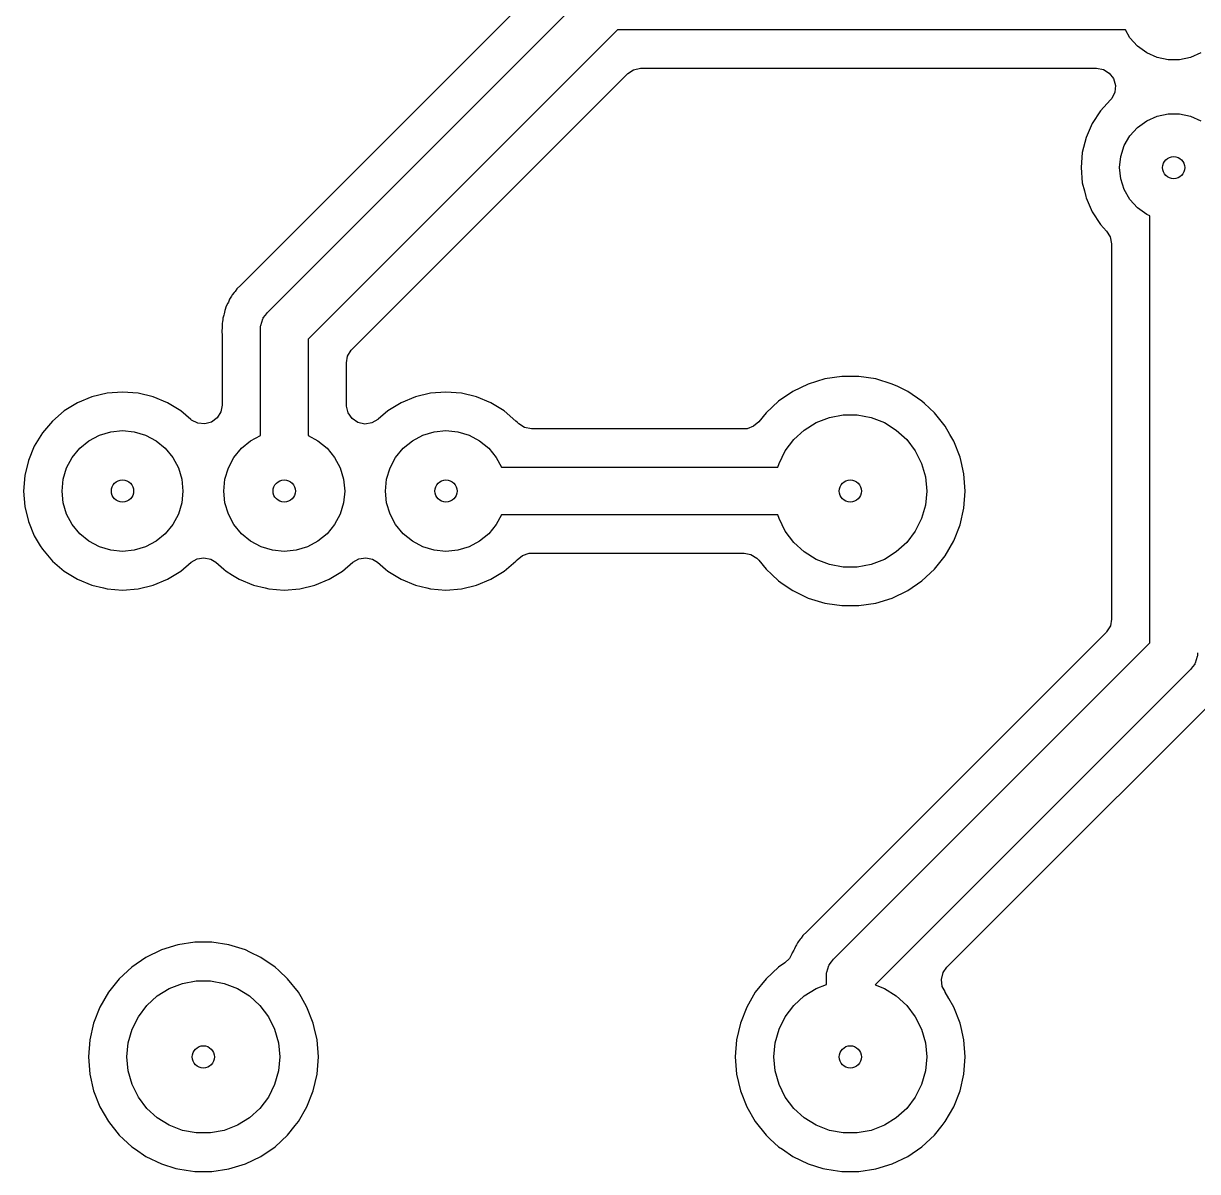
# Model space of a CAD drawing. Extents: x 0.79 to 9.84, y -6.5 to -0.79.
# Drawn here: x 5.826 to 6.552, y -2.808 to -2.098 of the extents above; entities that cross this region are included whole.
import ezdxf

# ---------------------------------------------------------------- set-up
doc = ezdxf.new("R2010")
doc.units = 0
doc.header["$MEASUREMENT"] = 0
doc.layers.add('BLACK', color=7, linetype='CONTINUOUS')

msp = doc.modelspace()

# ---------------------------------------------------------------- linework, layer by layer
at = {"layer": 'BLACK', "linetype": 'CONTINUOUS'}
for p, q in [((6.15799, -2.0625), (5.9607, -2.25979)), ((5.97696, -2.27696), (6.17696, -2.07696)), ((6.19352, -2.10217), (6.00217, -2.29352)), ((6.5075, -2.10217), (6.19352, -2.10217)), ((6.51033, -2.10707), (6.5075, -2.10217)), ((6.51501, -2.11227), (6.51033, -2.10707)), ((6.52067, -2.11638), (6.51501, -2.11227)), ((6.52706, -2.11923), (6.52067, -2.11638)), ((6.5339, -2.12068), (6.52706, -2.11923)), ((6.54774, -2.11923), (6.5409, -2.12068)), ((6.55413, -2.11638), (6.54774, -2.11923)), ((6.19986, -2.12925), (6.20343, -2.12681)), ((6.20343, -2.12681), (6.20764, -2.12582)), ((6.20764, -2.12582), (6.20819, -2.12581)), ((6.20819, -2.12581), (6.48965, -2.12581)), ((6.48965, -2.12581), (6.4939, -2.1266)), ((6.4939, -2.1266), (6.49758, -2.12888)), ((6.5409, -2.12068), (6.5339, -2.12068)), ((6.02925, -2.29986), (6.19986, -2.12925)), ((6.49758, -2.12888), (6.50018, -2.13233)), ((6.50018, -2.13233), (6.50137, -2.13649)), ((6.50097, -2.1408), (6.49904, -2.14467)), ((6.50137, -2.13649), (6.50097, -2.1408)), ((6.49831, -2.14555), (6.49218, -2.15221)), ((6.49904, -2.14467), (6.49831, -2.14555)), ((6.49218, -2.15221), (6.48701, -2.16013)), ((6.49218, -2.15221), (6.49218, -2.15221)), ((6.52067, -2.15842), (6.52706, -2.15557)), ((6.52706, -2.15557), (6.5339, -2.15412)), ((6.5339, -2.15412), (6.5409, -2.15412)), ((6.5409, -2.15412), (6.54774, -2.15557)), ((6.54774, -2.15557), (6.55413, -2.15842)), ((6.48701, -2.16013), (6.4832, -2.1688)), ((6.51033, -2.16773), (6.51501, -2.16253)), ((6.51501, -2.16253), (6.52067, -2.15842)), ((6.4832, -2.1688), (6.48088, -2.17797)), ((6.50683, -2.17379), (6.51033, -2.16773)), ((6.50467, -2.18044), (6.50683, -2.17379)), ((6.48088, -2.17797), (6.4801, -2.1874)), ((6.48088, -2.17797), (6.48088, -2.17797)), ((6.50394, -2.1874), (6.50467, -2.18044)), ((6.4801, -2.1874), (6.48088, -2.19683)), ((6.50467, -2.19436), (6.50394, -2.1874)), ((6.48088, -2.19683), (6.48088, -2.19683)), ((6.48088, -2.19683), (6.48213, -2.20178)), ((6.50683, -2.20101), (6.50467, -2.19436)), ((6.48213, -2.20178), (6.48299, -2.20514)), ((6.48299, -2.20514), (6.4832, -2.20601)), ((6.4832, -2.20601), (6.48701, -2.21467)), ((6.51033, -2.20707), (6.50683, -2.20101)), ((6.51501, -2.21227), (6.51033, -2.20707)), ((6.52067, -2.21638), (6.51501, -2.21227)), ((6.48701, -2.21467), (6.49218, -2.2226)), ((6.52264, -2.21726), (6.52067, -2.21638)), ((6.52264, -2.48129), (6.52264, -2.21726)), ((6.49218, -2.2226), (6.49218, -2.2226)), ((6.49218, -2.2226), (6.49218, -2.2226)), ((6.49218, -2.2226), (6.49589, -2.22662)), ((6.49589, -2.22662), (6.49818, -2.23029)), ((6.49818, -2.23029), (6.499, -2.23454)), ((6.499, -2.23454), (6.499, -2.23459)), ((6.499, -2.23459), (6.499, -2.28613)), ((5.95643, -2.26461), (5.95517, -2.26616)), ((5.95697, -2.2639), (5.95643, -2.26461)), ((5.95811, -2.26226), (5.95697, -2.2639)), ((5.96048, -2.26), (5.95811, -2.26226)), ((5.9607, -2.25979), (5.96048, -2.26)), ((5.95248, -2.27131), (5.95155, -2.27308)), ((5.95286, -2.2705), (5.95248, -2.27131)), ((5.95365, -2.26867), (5.95286, -2.2705)), ((5.95406, -2.26807), (5.95365, -2.26867)), ((5.95365, -2.26867), (5.95365, -2.26867)), ((5.95483, -2.2668), (5.95406, -2.26807)), ((5.95517, -2.26616), (5.95483, -2.2668)), ((5.95517, -2.26616), (5.95517, -2.26616)), ((5.94995, -2.27867), (5.9494, -2.28059)), ((5.95017, -2.2778), (5.94995, -2.27867)), ((5.95057, -2.27584), (5.95017, -2.2778)), ((5.95085, -2.27518), (5.95057, -2.27584)), ((5.95057, -2.27584), (5.95057, -2.27584)), ((5.95135, -2.27378), (5.95085, -2.27518)), ((5.95155, -2.27308), (5.95135, -2.27378)), ((5.95155, -2.27308), (5.95155, -2.27308)), ((5.97442, -2.28037), (5.97572, -2.27869)), ((5.97572, -2.27869), (5.97696, -2.27696)), ((5.94896, -2.28639), (5.94881, -2.28838)), ((5.949, -2.28549), (5.94896, -2.28639)), ((5.94914, -2.28279), (5.949, -2.2835)), ((5.949, -2.2835), (5.949, -2.2835)), ((5.949, -2.2835), (5.949, -2.28549)), ((5.94935, -2.28131), (5.94914, -2.28279)), ((5.9494, -2.28059), (5.94935, -2.28131)), ((5.9494, -2.28059), (5.9494, -2.28059)), ((5.97264, -2.2874), (5.97276, -2.28588)), ((5.97275, -2.28558), (5.9728, -2.2854)), ((5.97276, -2.28588), (5.97275, -2.28558)), ((5.9728, -2.2854), (5.97284, -2.28497)), ((5.97284, -2.28497), (5.97353, -2.28296)), ((5.97353, -2.28296), (5.97414, -2.28092)), ((5.97414, -2.28092), (5.97432, -2.28067)), ((5.97432, -2.28067), (5.97442, -2.28037)), ((6.499, -2.28613), (6.49898, -2.28673)), ((5.94881, -2.28838), (5.9489, -2.2891)), ((5.9489, -2.2891), (5.949, -2.29058)), ((5.949, -2.29058), (5.949, -2.3342)), ((5.97264, -2.35309), (5.97264, -2.2874)), ((6.00217, -2.29352), (6.00217, -2.35309)), ((6.49898, -2.28673), (6.49885, -2.28936)), ((6.49885, -2.28936), (6.49886, -2.28944)), ((6.49886, -2.28944), (6.499, -2.29122)), ((6.499, -2.29122), (6.499, -2.46662)), ((6.0266, -2.30393), (6.02888, -2.30026)), ((6.02888, -2.30026), (6.02925, -2.29986)), ((6.02581, -2.30819), (6.0266, -2.30393)), ((6.02581, -2.3342), (6.02581, -2.30819)), ((6.31143, -2.32123), (6.30186, -2.32584)), ((6.32158, -2.3181), (6.31143, -2.32123)), ((6.31143, -2.32123), (6.31143, -2.32123)), ((6.33209, -2.31652), (6.32158, -2.3181)), ((6.32158, -2.3181), (6.32158, -2.3181)), ((6.34271, -2.31652), (6.33209, -2.31652)), ((6.33209, -2.31652), (6.33209, -2.31652)), ((6.35322, -2.3181), (6.34271, -2.31652)), ((6.34271, -2.31652), (6.34271, -2.31652)), ((6.36337, -2.32123), (6.35322, -2.3181)), ((6.35322, -2.3181), (6.35322, -2.3181)), ((6.36672, -2.32284), (6.36337, -2.32123)), ((6.36337, -2.32123), (6.36337, -2.32123)), ((6.36337, -2.32123), (6.36337, -2.32123)), ((6.36337, -2.32123), (6.36337, -2.32123)), ((6.37294, -2.32584), (6.36672, -2.32284)), ((5.86848, -2.32917), (5.8596, -2.33284)), ((5.87782, -2.32692), (5.86848, -2.32917)), ((5.86848, -2.32917), (5.86848, -2.32917)), ((5.8874, -2.32617), (5.87782, -2.32692)), ((5.87782, -2.32692), (5.87782, -2.32692)), ((5.89698, -2.32692), (5.8874, -2.32617)), ((5.8874, -2.32617), (5.8874, -2.32617)), ((5.90632, -2.32917), (5.89698, -2.32692)), ((5.89698, -2.32692), (5.89698, -2.32692)), ((5.9152, -2.33284), (5.90632, -2.32917)), ((6.06848, -2.32917), (6.0596, -2.33284)), ((6.07782, -2.32692), (6.06848, -2.32917)), ((6.06848, -2.32917), (6.06848, -2.32917)), ((6.0874, -2.32617), (6.07782, -2.32692)), ((6.07782, -2.32692), (6.07782, -2.32692)), ((6.09698, -2.32692), (6.0874, -2.32617)), ((6.0874, -2.32617), (6.0874, -2.32617)), ((6.10632, -2.32917), (6.09698, -2.32692)), ((6.09698, -2.32692), (6.09698, -2.32692)), ((6.1152, -2.33284), (6.10632, -2.32917)), ((6.30186, -2.32584), (6.29308, -2.33183)), ((6.30186, -2.32584), (6.30186, -2.32584)), ((6.38172, -2.33183), (6.37294, -2.32584)), ((5.8596, -2.33284), (5.85141, -2.33786)), ((5.92137, -2.33663), (5.9152, -2.33284)), ((5.92339, -2.33786), (5.92137, -2.33663)), ((5.949, -2.3342), (5.9482, -2.33845)), ((6.02583, -2.3349), (6.02581, -2.3342)), ((6.02688, -2.3391), (6.02583, -2.3349)), ((6.0596, -2.33284), (6.05141, -2.33786)), ((6.12137, -2.33663), (6.1152, -2.33284)), ((6.12339, -2.33786), (6.12137, -2.33663)), ((6.29308, -2.33183), (6.28529, -2.33905)), ((6.29308, -2.33183), (6.29308, -2.33183)), ((6.38334, -2.33333), (6.38172, -2.33183)), ((6.38172, -2.33183), (6.38172, -2.33183)), ((6.38951, -2.33905), (6.38334, -2.33333)), ((5.8441, -2.3441), (5.83786, -2.35141)), ((5.85141, -2.33786), (5.8441, -2.3441)), ((5.92958, -2.34315), (5.92339, -2.33786)), ((5.93013, -2.34359), (5.92958, -2.34315)), ((5.934, -2.34552), (5.93013, -2.34359)), ((5.94247, -2.34473), (5.93831, -2.34592)), ((5.94592, -2.34213), (5.94247, -2.34473)), ((5.9482, -2.33845), (5.94592, -2.34213)), ((6.02937, -2.34263), (6.02688, -2.3391)), ((6.03297, -2.34503), (6.02937, -2.34263)), ((6.04522, -2.34315), (6.04147, -2.3453)), ((6.04542, -2.34298), (6.04522, -2.34315)), ((6.05141, -2.33786), (6.04542, -2.34298)), ((6.05141, -2.33786), (6.05141, -2.33786)), ((6.1307, -2.3441), (6.12339, -2.33786)), ((6.13135, -2.34487), (6.1307, -2.3441)), ((6.1307, -2.3441), (6.1307, -2.3441)), ((6.2809, -2.34456), (6.27762, -2.34739)), ((6.28529, -2.33905), (6.2809, -2.34456)), ((6.31634, -2.34511), (6.32447, -2.34196)), ((6.32447, -2.34196), (6.33304, -2.34036)), ((6.33304, -2.34036), (6.34176, -2.34036)), ((6.34176, -2.34036), (6.35033, -2.34196)), ((6.35033, -2.34196), (6.35846, -2.34511)), ((6.39613, -2.34736), (6.38951, -2.33905)), ((5.83786, -2.35141), (5.83284, -2.3596)), ((5.87309, -2.35285), (5.8801, -2.35072)), ((5.8801, -2.35072), (5.8874, -2.35)), ((5.8874, -2.35), (5.8947, -2.35072)), ((5.8947, -2.35072), (5.90171, -2.35285)), ((5.93831, -2.34592), (5.934, -2.34552)), ((6.0372, -2.34596), (6.03297, -2.34503)), ((6.04147, -2.3453), (6.0372, -2.34596)), ((6.07309, -2.35285), (6.0801, -2.35072)), ((6.0801, -2.35072), (6.0874, -2.35)), ((6.0874, -2.35), (6.0947, -2.35072)), ((6.0947, -2.35072), (6.10171, -2.35285)), ((6.13237, -2.34592), (6.13135, -2.34487)), ((6.13605, -2.3482), (6.13237, -2.34592)), ((6.1403, -2.349), (6.13605, -2.3482)), ((6.27169, -2.349), (6.1403, -2.349)), ((6.27355, -2.34885), (6.27169, -2.349)), ((6.27762, -2.34739), (6.27355, -2.34885)), ((6.30249, -2.35557), (6.30893, -2.3497)), ((6.30893, -2.3497), (6.31634, -2.34511)), ((6.35846, -2.34511), (6.36587, -2.3497)), ((6.36587, -2.3497), (6.37232, -2.35557)), ((6.39903, -2.35238), (6.39613, -2.34736)), ((6.39613, -2.34736), (6.39613, -2.34736)), ((6.39613, -2.34736), (6.39613, -2.34736)), ((5.86095, -2.36095), (5.86662, -2.3563)), ((5.86662, -2.3563), (5.87309, -2.35285)), ((5.90171, -2.35285), (5.90818, -2.3563)), ((5.90818, -2.3563), (5.91385, -2.36095)), ((5.96095, -2.36095), (5.96662, -2.3563)), ((5.96662, -2.3563), (5.97264, -2.35309)), ((6.00217, -2.35309), (6.00818, -2.3563)), ((6.00818, -2.3563), (6.01385, -2.36095)), ((6.06095, -2.36095), (6.06662, -2.3563)), ((6.06662, -2.3563), (6.07309, -2.35285)), ((6.10171, -2.35285), (6.10818, -2.3563)), ((6.10818, -2.3563), (6.11385, -2.36095)), ((6.29723, -2.36253), (6.30249, -2.35557)), ((6.37232, -2.35557), (6.37757, -2.36253)), ((6.40145, -2.35656), (6.39903, -2.35238)), ((6.40533, -2.36645), (6.40145, -2.35656)), ((6.40145, -2.35656), (6.40145, -2.35656)), ((5.83284, -2.3596), (5.82917, -2.36848)), ((5.8563, -2.36662), (5.86095, -2.36095)), ((5.91385, -2.36095), (5.9185, -2.36662)), ((5.9563, -2.36662), (5.96095, -2.36095)), ((6.01385, -2.36095), (6.0185, -2.36662)), ((6.0563, -2.36662), (6.06095, -2.36095)), ((6.11385, -2.36095), (6.1185, -2.36662)), ((6.29335, -2.37034), (6.29723, -2.36253)), ((6.37757, -2.36253), (6.38146, -2.37034)), ((6.40594, -2.36911), (6.40533, -2.36645)), ((5.82917, -2.36848), (5.82692, -2.37782)), ((5.82917, -2.36848), (5.82917, -2.36848)), ((5.85072, -2.3801), (5.85285, -2.37309)), ((5.85285, -2.37309), (5.8563, -2.36662)), ((5.9185, -2.36662), (5.92196, -2.37309)), ((5.92196, -2.37309), (5.92408, -2.3801)), ((5.95072, -2.3801), (5.95285, -2.37309)), ((5.95285, -2.37309), (5.9563, -2.36662)), ((6.0185, -2.36662), (6.02196, -2.37309)), ((6.02196, -2.37309), (6.02408, -2.3801)), ((6.05072, -2.3801), (6.05285, -2.37309)), ((6.05285, -2.37309), (6.0563, -2.36662)), ((6.1185, -2.36662), (6.12172, -2.37264)), ((6.12172, -2.37264), (6.29269, -2.37264)), ((6.29269, -2.37264), (6.29335, -2.37034)), ((6.38146, -2.37034), (6.38384, -2.37872)), ((6.40769, -2.37681), (6.40594, -2.36911)), ((5.82692, -2.37782), (5.82617, -2.3874)), ((5.82692, -2.37782), (5.82692, -2.37782)), ((5.85, -2.3874), (5.85072, -2.3801)), ((5.92408, -2.3801), (5.9248, -2.3874)), ((5.95, -2.3874), (5.95072, -2.3801)), ((6.02408, -2.3801), (6.0248, -2.3874)), ((6.05, -2.3874), (6.05072, -2.3801)), ((6.38384, -2.37872), (6.38465, -2.3874)), ((6.40849, -2.3874), (6.40769, -2.37681)), ((5.82617, -2.3874), (5.82617, -2.3874)), ((5.82617, -2.3874), (5.82692, -2.39698)), ((5.85072, -2.3947), (5.85, -2.3874)), ((5.9248, -2.3874), (5.92408, -2.3947)), ((5.95072, -2.3947), (5.95, -2.3874)), ((6.0248, -2.3874), (6.02408, -2.3947)), ((6.05072, -2.3947), (6.05, -2.3874)), ((6.38465, -2.3874), (6.38384, -2.39608)), ((6.40769, -2.398), (6.40849, -2.3874)), ((5.85285, -2.40171), (5.85072, -2.3947)), ((5.92408, -2.3947), (5.92196, -2.40171)), ((5.95285, -2.40171), (5.95072, -2.3947)), ((6.02408, -2.3947), (6.02196, -2.40171)), ((6.05285, -2.40171), (6.05072, -2.3947)), ((5.82692, -2.39698), (5.82692, -2.39698)), ((5.82692, -2.39698), (5.82917, -2.40632)), ((5.8563, -2.40818), (5.85285, -2.40171)), ((5.92196, -2.40171), (5.9185, -2.40818)), ((5.9563, -2.40818), (5.95285, -2.40171)), ((6.02196, -2.40171), (6.0185, -2.40818)), ((6.0563, -2.40818), (6.05285, -2.40171)), ((6.12172, -2.40217), (6.1185, -2.40818)), ((6.29269, -2.40217), (6.12172, -2.40217)), ((6.29335, -2.40447), (6.29269, -2.40217)), ((6.38384, -2.39608), (6.38146, -2.40447)), ((6.40533, -2.40835), (6.40769, -2.398)), ((5.82917, -2.40632), (5.82917, -2.40632)), ((5.82917, -2.40632), (5.83284, -2.4152)), ((5.86095, -2.41385), (5.8563, -2.40818)), ((5.9185, -2.40818), (5.91385, -2.41385)), ((5.96095, -2.41385), (5.9563, -2.40818)), ((6.0185, -2.40818), (6.01385, -2.41385)), ((6.06095, -2.41385), (6.0563, -2.40818)), ((6.1185, -2.40818), (6.11385, -2.41385)), ((6.29723, -2.41227), (6.29335, -2.40447)), ((6.38146, -2.40447), (6.37757, -2.41227)), ((6.40145, -2.41824), (6.40533, -2.40835)), ((5.83284, -2.4152), (5.83654, -2.42123)), ((5.86662, -2.4185), (5.86095, -2.41385)), ((5.91385, -2.41385), (5.90818, -2.4185)), ((5.96662, -2.4185), (5.96095, -2.41385)), ((6.01385, -2.41385), (6.00818, -2.4185)), ((6.06662, -2.4185), (6.06095, -2.41385)), ((6.11385, -2.41385), (6.10818, -2.4185)), ((6.30249, -2.41923), (6.29723, -2.41227)), ((6.37757, -2.41227), (6.37232, -2.41923)), ((5.83654, -2.42123), (5.83786, -2.42339)), ((5.83786, -2.42339), (5.8441, -2.4307)), ((5.87309, -2.42196), (5.86662, -2.4185)), ((5.8801, -2.42408), (5.87309, -2.42196)), ((5.8874, -2.4248), (5.8801, -2.42408)), ((5.8947, -2.42408), (5.8874, -2.4248)), ((5.90171, -2.42196), (5.8947, -2.42408)), ((5.90818, -2.4185), (5.90171, -2.42196)), ((5.97309, -2.42196), (5.96662, -2.4185)), ((5.9801, -2.42408), (5.97309, -2.42196)), ((5.9874, -2.4248), (5.9801, -2.42408)), ((5.9947, -2.42408), (5.9874, -2.4248)), ((6.00171, -2.42196), (5.9947, -2.42408)), ((6.00818, -2.4185), (6.00171, -2.42196)), ((6.07309, -2.42196), (6.06662, -2.4185)), ((6.0801, -2.42408), (6.07309, -2.42196)), ((6.0874, -2.4248), (6.0801, -2.42408)), ((6.0947, -2.42408), (6.0874, -2.4248)), ((6.10171, -2.42196), (6.0947, -2.42408)), ((6.10818, -2.4185), (6.10171, -2.42196)), ((6.30893, -2.4251), (6.30249, -2.41923)), ((6.37232, -2.41923), (6.36587, -2.4251)), ((6.39613, -2.42744), (6.40145, -2.41824)), ((5.8441, -2.4307), (5.85141, -2.43694)), ((5.92339, -2.43694), (5.92976, -2.4315)), ((5.92976, -2.4315), (5.93351, -2.42935)), ((5.93351, -2.42935), (5.93778, -2.42869)), ((5.93778, -2.42869), (5.94201, -2.42962)), ((5.94201, -2.42962), (5.94505, -2.4315)), ((5.94505, -2.4315), (5.95002, -2.43575)), ((6.02339, -2.43694), (6.02976, -2.4315)), ((6.02976, -2.4315), (6.03351, -2.42935)), ((6.03351, -2.42935), (6.03778, -2.42869)), ((6.03778, -2.42869), (6.04201, -2.42962)), ((6.04201, -2.42962), (6.04505, -2.4315)), ((6.04505, -2.4315), (6.05002, -2.43575)), ((6.12339, -2.43694), (6.1307, -2.4307)), ((6.1307, -2.4307), (6.13135, -2.42993)), ((6.13135, -2.42993), (6.13472, -2.42722)), ((6.13472, -2.42722), (6.13884, -2.4259)), ((6.13884, -2.4259), (6.1403, -2.42581)), ((6.1403, -2.42581), (6.27169, -2.42581)), ((6.27169, -2.42581), (6.27595, -2.4266)), ((6.27595, -2.4266), (6.27962, -2.42888)), ((6.27962, -2.42888), (6.2809, -2.43024)), ((6.2809, -2.43024), (6.28529, -2.43575)), ((6.31634, -2.42969), (6.30893, -2.4251)), ((6.32447, -2.43284), (6.31634, -2.42969)), ((6.35846, -2.42969), (6.35033, -2.43284)), ((6.36587, -2.4251), (6.35846, -2.42969)), ((6.38951, -2.43575), (6.39613, -2.42744)), ((5.85141, -2.43694), (5.85551, -2.43945)), ((5.9152, -2.44196), (5.92339, -2.43694)), ((5.95002, -2.43575), (5.95141, -2.43694)), ((5.95141, -2.43694), (5.95551, -2.43945)), ((6.0152, -2.44196), (6.02339, -2.43694)), ((6.05002, -2.43575), (6.05141, -2.43694)), ((6.05141, -2.43694), (6.05551, -2.43945)), ((6.1152, -2.44196), (6.12339, -2.43694)), ((6.28529, -2.43575), (6.28885, -2.43905)), ((6.28885, -2.43905), (6.29308, -2.44298)), ((6.33304, -2.43444), (6.32447, -2.43284)), ((6.34176, -2.43444), (6.33304, -2.43444)), ((6.35033, -2.43284), (6.34176, -2.43444)), ((6.38172, -2.44298), (6.38951, -2.43575)), ((5.85551, -2.43945), (5.8596, -2.44196)), ((5.8596, -2.44196), (5.86848, -2.44564)), ((5.86848, -2.44564), (5.87565, -2.44736)), ((5.89698, -2.44788), (5.90632, -2.44564)), ((5.90632, -2.44564), (5.9152, -2.44196)), ((5.90632, -2.44564), (5.90632, -2.44564)), ((5.95551, -2.43945), (5.9596, -2.44196)), ((5.9596, -2.44196), (5.96848, -2.44564)), ((5.96848, -2.44564), (5.97565, -2.44736)), ((5.99698, -2.44788), (6.00632, -2.44564)), ((6.00632, -2.44564), (6.0152, -2.44196)), ((6.00632, -2.44564), (6.00632, -2.44564)), ((6.05551, -2.43945), (6.0596, -2.44196)), ((6.0596, -2.44196), (6.06848, -2.44564)), ((6.06848, -2.44564), (6.07565, -2.44736)), ((6.09698, -2.44788), (6.10632, -2.44564)), ((6.10632, -2.44564), (6.1152, -2.44196)), ((6.10632, -2.44564), (6.10632, -2.44564)), ((6.29308, -2.44298), (6.29593, -2.44492)), ((6.29593, -2.44492), (6.30186, -2.44896)), ((6.37294, -2.44896), (6.38172, -2.44298)), ((5.87565, -2.44736), (5.87782, -2.44788)), ((5.87782, -2.44788), (5.87782, -2.44788)), ((5.87782, -2.44788), (5.87782, -2.44788)), ((5.87782, -2.44788), (5.8874, -2.44863)), ((5.8874, -2.44863), (5.89698, -2.44788)), ((5.8874, -2.44863), (5.8874, -2.44863)), ((5.8874, -2.44863), (5.8874, -2.44863)), ((5.89698, -2.44788), (5.89698, -2.44788)), ((5.89698, -2.44788), (5.89698, -2.44788)), ((5.97565, -2.44736), (5.97782, -2.44788)), ((5.97782, -2.44788), (5.97782, -2.44788)), ((5.97782, -2.44788), (5.97782, -2.44788)), ((5.97782, -2.44788), (5.9874, -2.44863)), ((5.9874, -2.44863), (5.99698, -2.44788)), ((5.9874, -2.44863), (5.9874, -2.44863)), ((5.9874, -2.44863), (5.9874, -2.44863)), ((5.99698, -2.44788), (5.99698, -2.44788)), ((5.99698, -2.44788), (5.99698, -2.44788)), ((6.07565, -2.44736), (6.07782, -2.44788)), ((6.07782, -2.44788), (6.07782, -2.44788)), ((6.07782, -2.44788), (6.07782, -2.44788)), ((6.07782, -2.44788), (6.0874, -2.44863)), ((6.0874, -2.44863), (6.09698, -2.44788)), ((6.0874, -2.44863), (6.0874, -2.44863)), ((6.0874, -2.44863), (6.0874, -2.44863)), ((6.09698, -2.44788), (6.09698, -2.44788)), ((6.09698, -2.44788), (6.09698, -2.44788)), ((6.30186, -2.44896), (6.30186, -2.44896)), ((6.30186, -2.44896), (6.30186, -2.44896)), ((6.30186, -2.44896), (6.31143, -2.45357)), ((6.31143, -2.45357), (6.32158, -2.4567)), ((6.35322, -2.4567), (6.36337, -2.45357)), ((6.36337, -2.45357), (6.37294, -2.44896)), ((6.32158, -2.4567), (6.32158, -2.4567)), ((6.32158, -2.4567), (6.32158, -2.4567)), ((6.32158, -2.4567), (6.32314, -2.45694)), ((6.32314, -2.45694), (6.33209, -2.45829)), ((6.33209, -2.45829), (6.33209, -2.45829)), ((6.33209, -2.45829), (6.33209, -2.45829)), ((6.33209, -2.45829), (6.34271, -2.45829)), ((6.34271, -2.45829), (6.35322, -2.4567)), ((6.34271, -2.45829), (6.34271, -2.45829)), ((6.499, -2.46662), (6.4982, -2.47087)), ((6.49555, -2.47494), (6.3107, -2.65979)), ((6.49592, -2.47455), (6.49555, -2.47494)), ((6.4982, -2.47087), (6.49592, -2.47455)), ((6.32696, -2.67696), (6.52264, -2.48129)), ((6.55196, -2.48983), (6.55127, -2.49185)), ((6.552, -2.4894), (6.55196, -2.48983)), ((6.55205, -2.48923), (6.552, -2.4894)), ((6.55217, -2.4874), (6.55204, -2.48892)), ((6.55204, -2.48892), (6.55205, -2.48923)), ((6.54908, -2.49611), (6.54784, -2.49784)), ((6.55039, -2.49443), (6.54908, -2.49611)), ((6.55049, -2.49414), (6.55039, -2.49443)), ((6.55067, -2.49389), (6.55049, -2.49414)), ((6.55127, -2.49185), (6.55067, -2.49389)), ((6.54784, -2.49784), (6.35277, -2.69291)), ((6.44172, -2.6374), (6.56411, -2.51501)), ((6.39719, -2.68192), (6.44172, -2.6374)), ((6.30697, -2.6639), (6.30643, -2.66461)), ((6.30811, -2.66226), (6.30697, -2.6639)), ((6.31048, -2.66), (6.30811, -2.66226)), ((6.3107, -2.65979), (6.31048, -2.66)), ((5.91143, -2.67123), (5.90186, -2.67584)), ((5.92158, -2.6681), (5.91143, -2.67123)), ((5.91143, -2.67123), (5.91143, -2.67123)), ((5.93209, -2.66652), (5.92158, -2.6681)), ((5.92158, -2.6681), (5.92158, -2.6681)), ((5.94271, -2.66652), (5.93209, -2.66652)), ((5.93209, -2.66652), (5.93209, -2.66652)), ((5.95322, -2.6681), (5.94271, -2.66652)), ((5.94271, -2.66652), (5.94271, -2.66652)), ((5.96337, -2.67123), (5.95322, -2.6681)), ((5.95322, -2.6681), (5.95322, -2.6681)), ((5.96621, -2.6726), (5.96337, -2.67123)), ((5.96337, -2.67123), (5.96337, -2.67123)), ((5.96337, -2.67123), (5.96337, -2.67123)), ((5.96337, -2.67123), (5.96337, -2.67123)), ((6.30248, -2.67131), (6.30155, -2.67308)), ((6.30286, -2.6705), (6.30248, -2.67131)), ((6.30365, -2.66867), (6.30286, -2.6705)), ((6.30406, -2.66807), (6.30365, -2.66867)), ((6.30365, -2.66867), (6.30365, -2.66867)), ((6.30483, -2.6668), (6.30406, -2.66807)), ((6.30517, -2.66616), (6.30483, -2.6668)), ((6.30643, -2.66461), (6.30517, -2.66616)), ((6.30517, -2.66616), (6.30517, -2.66616)), ((5.90186, -2.67584), (5.89308, -2.68183)), ((5.90186, -2.67584), (5.90186, -2.67584)), ((5.97294, -2.67584), (5.96621, -2.6726)), ((5.98172, -2.68183), (5.97294, -2.67584)), ((6.29973, -2.67655), (6.29698, -2.67917)), ((6.30121, -2.67359), (6.29973, -2.67655)), ((6.30133, -2.67364), (6.30121, -2.67359)), ((6.30155, -2.67308), (6.30133, -2.67364)), ((6.32442, -2.68037), (6.32573, -2.67869)), ((6.32573, -2.67869), (6.32696, -2.67696)), ((5.89308, -2.68183), (5.88529, -2.68905)), ((5.89308, -2.68183), (5.89308, -2.68183)), ((5.98407, -2.684), (5.98172, -2.68183)), ((5.98172, -2.68183), (5.98172, -2.68183)), ((5.98951, -2.68905), (5.98407, -2.684)), ((6.29308, -2.68183), (6.28529, -2.68905)), ((6.29698, -2.67917), (6.29308, -2.68183)), ((6.29308, -2.68183), (6.29308, -2.68183)), ((6.32264, -2.6874), (6.32276, -2.68588)), ((6.32275, -2.68558), (6.3228, -2.6854)), ((6.32276, -2.68588), (6.32275, -2.68558)), ((6.3228, -2.6854), (6.32284, -2.68497)), ((6.32284, -2.68497), (6.32353, -2.68296)), ((6.32353, -2.68296), (6.32414, -2.68092)), ((6.32414, -2.68092), (6.32432, -2.68067)), ((6.32432, -2.68067), (6.32442, -2.68037)), ((6.39377, -2.68947), (6.39485, -2.68528)), ((6.39485, -2.68528), (6.39719, -2.68192)), ((5.88529, -2.68905), (5.87867, -2.69736)), ((5.91634, -2.69511), (5.92447, -2.69196)), ((5.92447, -2.69196), (5.93304, -2.69036)), ((5.93304, -2.69036), (5.94176, -2.69036)), ((5.94176, -2.69036), (5.95033, -2.69196)), ((5.95033, -2.69196), (5.95846, -2.69511)), ((5.99613, -2.69736), (5.98951, -2.68905)), ((6.28529, -2.68905), (6.27867, -2.69736)), ((6.31634, -2.69511), (6.32264, -2.69267)), ((6.32264, -2.69267), (6.32264, -2.6874)), ((6.35277, -2.69291), (6.35846, -2.69511)), ((6.39429, -2.69376), (6.39377, -2.68947)), ((5.87867, -2.69736), (5.87336, -2.70656)), ((5.90249, -2.70557), (5.90893, -2.6997)), ((5.90893, -2.6997), (5.91634, -2.69511)), ((5.95846, -2.69511), (5.96587, -2.6997)), ((5.96587, -2.6997), (5.97232, -2.70557)), ((5.99783, -2.70029), (5.99613, -2.69736)), ((5.99613, -2.69736), (5.99613, -2.69736)), ((5.99613, -2.69736), (5.99613, -2.69736)), ((6.00145, -2.70656), (5.99783, -2.70029)), ((6.27867, -2.69736), (6.27336, -2.70656)), ((6.30249, -2.70557), (6.30893, -2.6997)), ((6.30893, -2.6997), (6.31634, -2.69511)), ((6.35846, -2.69511), (6.36587, -2.6997)), ((6.36587, -2.6997), (6.37232, -2.70557)), ((6.39597, -2.69694), (6.39429, -2.69376)), ((6.39589, -2.69699), (6.39597, -2.69694)), ((6.39613, -2.69736), (6.39589, -2.69699)), ((6.39835, -2.70119), (6.39613, -2.69736)), ((6.39613, -2.69736), (6.39613, -2.69736)), ((6.39613, -2.69736), (6.39613, -2.69736)), ((5.87336, -2.70656), (5.86947, -2.71645)), ((5.87336, -2.70656), (5.87336, -2.70656)), ((5.89723, -2.71253), (5.90249, -2.70557)), ((5.97232, -2.70557), (5.97757, -2.71253)), ((6.00533, -2.71645), (6.00145, -2.70656)), ((6.00145, -2.70656), (6.00145, -2.70656)), ((6.27336, -2.70656), (6.26947, -2.71645)), ((6.27336, -2.70656), (6.27336, -2.70656)), ((6.29723, -2.71253), (6.30249, -2.70557)), ((6.37232, -2.70557), (6.37757, -2.71253)), ((6.40145, -2.70656), (6.39835, -2.70119)), ((6.40533, -2.71645), (6.40145, -2.70656)), ((6.40145, -2.70656), (6.40145, -2.70656)), ((5.89335, -2.72034), (5.89723, -2.71253)), ((5.97757, -2.71253), (5.98146, -2.72034)), ((6.29335, -2.72034), (6.29723, -2.71253)), ((6.37757, -2.71253), (6.38146, -2.72034)), ((5.86947, -2.71645), (5.86711, -2.72681)), ((5.89096, -2.72872), (5.89335, -2.72034)), ((5.98146, -2.72034), (5.98384, -2.72872)), ((6.00595, -2.71918), (6.00533, -2.71645)), ((6.00769, -2.72681), (6.00595, -2.71918)), ((6.26947, -2.71645), (6.26711, -2.72681)), ((6.29096, -2.72872), (6.29335, -2.72034)), ((6.38146, -2.72034), (6.38384, -2.72872)), ((6.40595, -2.71918), (6.40533, -2.71645)), ((6.40769, -2.72681), (6.40595, -2.71918)), ((5.86711, -2.72681), (5.86632, -2.7374)), ((5.89016, -2.7374), (5.89096, -2.72872)), ((5.98384, -2.72872), (5.98465, -2.7374)), ((6.00849, -2.7374), (6.00769, -2.72681)), ((6.26711, -2.72681), (6.26632, -2.7374)), ((6.29016, -2.7374), (6.29096, -2.72872)), ((6.38384, -2.72872), (6.38465, -2.7374)), ((6.40849, -2.7374), (6.40769, -2.72681)), ((5.86632, -2.7374), (5.86711, -2.748)), ((5.89096, -2.74608), (5.89016, -2.7374)), ((5.98465, -2.7374), (5.98384, -2.74608)), ((6.00769, -2.748), (6.00849, -2.7374)), ((6.26632, -2.7374), (6.26711, -2.748)), ((6.29096, -2.74608), (6.29016, -2.7374)), ((6.38465, -2.7374), (6.38384, -2.74608)), ((6.40769, -2.748), (6.40849, -2.7374)), ((5.86711, -2.748), (5.86947, -2.75835)), ((5.89335, -2.75447), (5.89096, -2.74608)), ((5.98384, -2.74608), (5.98146, -2.75447)), ((6.00533, -2.75835), (6.00769, -2.748)), ((6.26711, -2.748), (6.26947, -2.75835)), ((6.29335, -2.75447), (6.29096, -2.74608)), ((6.38384, -2.74608), (6.38146, -2.75447)), ((6.40533, -2.75835), (6.40769, -2.748)), ((5.86947, -2.75835), (5.87336, -2.76824)), ((5.89723, -2.76227), (5.89335, -2.75447)), ((5.98146, -2.75447), (5.97757, -2.76227)), ((6.00145, -2.76824), (6.00533, -2.75835)), ((6.26947, -2.75835), (6.27336, -2.76824)), ((6.29723, -2.76227), (6.29335, -2.75447)), ((6.38146, -2.75447), (6.37757, -2.76227)), ((6.40145, -2.76824), (6.40533, -2.75835)), ((5.90249, -2.76923), (5.89723, -2.76227)), ((5.97757, -2.76227), (5.97232, -2.76923)), ((6.30249, -2.76923), (6.29723, -2.76227)), ((6.37757, -2.76227), (6.37232, -2.76923)), ((5.87336, -2.76824), (5.87336, -2.76824)), ((5.87336, -2.76824), (5.87867, -2.77745)), ((5.90893, -2.7751), (5.90249, -2.76923)), ((5.97232, -2.76923), (5.96587, -2.7751)), ((5.99613, -2.77744), (6.00145, -2.76824)), ((6.27336, -2.76824), (6.27336, -2.76824)), ((6.27336, -2.76824), (6.27867, -2.77745)), ((6.30893, -2.7751), (6.30249, -2.76923)), ((6.37232, -2.76923), (6.36587, -2.7751)), ((6.39613, -2.77744), (6.40145, -2.76824)), ((5.87867, -2.77745), (5.88529, -2.78575)), ((5.91634, -2.77969), (5.90893, -2.7751)), ((5.92447, -2.78284), (5.91634, -2.77969)), ((5.95846, -2.77969), (5.95033, -2.78284)), ((5.96587, -2.7751), (5.95846, -2.77969)), ((5.98951, -2.78575), (5.99425, -2.7798)), ((5.99425, -2.7798), (5.99613, -2.77745)), ((5.99613, -2.77745), (5.99613, -2.77744)), ((5.99613, -2.77745), (5.99613, -2.77745)), ((6.27867, -2.77745), (6.28529, -2.78575)), ((6.31634, -2.77969), (6.30893, -2.7751)), ((6.32447, -2.78284), (6.31634, -2.77969)), ((6.35846, -2.77969), (6.35033, -2.78284)), ((6.36587, -2.7751), (6.35846, -2.77969)), ((6.38951, -2.78575), (6.39425, -2.7798)), ((6.39425, -2.7798), (6.39613, -2.77745)), ((6.39613, -2.77745), (6.39613, -2.77744)), ((6.39613, -2.77745), (6.39613, -2.77745)), ((5.88529, -2.78575), (5.88796, -2.78823)), ((5.93304, -2.78444), (5.92447, -2.78284)), ((5.94176, -2.78444), (5.93304, -2.78444)), ((5.95033, -2.78284), (5.94176, -2.78444)), ((5.98172, -2.79298), (5.98951, -2.78575)), ((6.28529, -2.78575), (6.28796, -2.78823)), ((6.33304, -2.78444), (6.32447, -2.78284)), ((6.34176, -2.78444), (6.33304, -2.78444)), ((6.35033, -2.78284), (6.34176, -2.78444)), ((6.38172, -2.79298), (6.38951, -2.78575)), ((5.88796, -2.78823), (5.89308, -2.79298)), ((5.89308, -2.79298), (5.89541, -2.79456)), ((5.89541, -2.79456), (5.90186, -2.79896)), ((5.97294, -2.79896), (5.98172, -2.79298)), ((6.28796, -2.78823), (6.29308, -2.79298)), ((6.29308, -2.79298), (6.29541, -2.79456)), ((6.29541, -2.79456), (6.30186, -2.79896)), ((6.37294, -2.79896), (6.38172, -2.79298)), ((5.90186, -2.79896), (5.90186, -2.79896)), ((5.90186, -2.79896), (5.90186, -2.79896)), ((5.90186, -2.79896), (5.91143, -2.80357)), ((5.96337, -2.80357), (5.97294, -2.79896)), ((6.30186, -2.79896), (6.30186, -2.79896)), ((6.30186, -2.79896), (6.30186, -2.79896)), ((6.30186, -2.79896), (6.31143, -2.80357)), ((6.36337, -2.80357), (6.37294, -2.79896)), ((5.91143, -2.80357), (5.91143, -2.80357)), ((5.91143, -2.80357), (5.91143, -2.80357)), ((5.91143, -2.80357), (5.92046, -2.80636)), ((5.92046, -2.80636), (5.92158, -2.8067)), ((5.92158, -2.8067), (5.92158, -2.8067)), ((5.92158, -2.8067), (5.92158, -2.8067)), ((5.92158, -2.8067), (5.92684, -2.8075)), ((5.92684, -2.8075), (5.93209, -2.80829)), ((5.93209, -2.80829), (5.93209, -2.80829)), ((5.93209, -2.80829), (5.93209, -2.80829)), ((5.93209, -2.80829), (5.94271, -2.80829)), ((5.94271, -2.80829), (5.95322, -2.8067)), ((5.94271, -2.80829), (5.94271, -2.80829)), ((5.95322, -2.8067), (5.96337, -2.80357)), ((6.31143, -2.80357), (6.31143, -2.80357)), ((6.31143, -2.80357), (6.31143, -2.80357)), ((6.31143, -2.80357), (6.32046, -2.80636)), ((6.32046, -2.80636), (6.32158, -2.8067)), ((6.32158, -2.8067), (6.32158, -2.8067)), ((6.32158, -2.8067), (6.32158, -2.8067)), ((6.32158, -2.8067), (6.32684, -2.8075)), ((6.32684, -2.8075), (6.33209, -2.80829)), ((6.33209, -2.80829), (6.33209, -2.80829)), ((6.33209, -2.80829), (6.33209, -2.80829)), ((6.33209, -2.80829), (6.34271, -2.80829)), ((6.34271, -2.80829), (6.35322, -2.8067)), ((6.34271, -2.80829), (6.34271, -2.80829)), ((6.35322, -2.8067), (6.36337, -2.80357))]:
    msp.add_line(p, q, dxfattribs=at)
at = {"layer": 'BLACK'}
for centre in [(6.5374, -2.1874), (5.8874, -2.3874), (5.9874, -2.3874), (6.0874, -2.3874), (6.3374, -2.3874), (5.9374, -2.7374), (6.3374, -2.7374)]:
    msp.add_circle(centre, 0.00689, dxfattribs=at)

doc.saveas('drawing.dxf')
